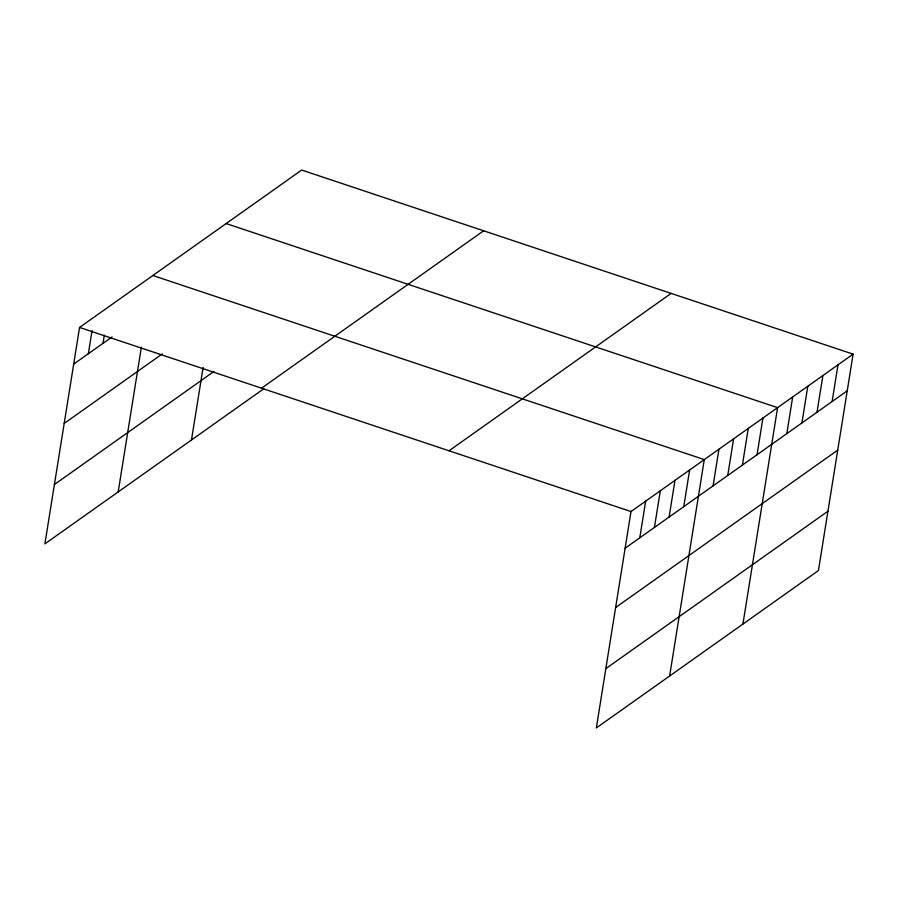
<?xml version="1.0" encoding="UTF-8"?>
<svg xmlns="http://www.w3.org/2000/svg" width="898" height="898" viewBox="0 0 898 898"><rect width="100%" height="100%" fill="white"/><g stroke="black" fill="none" stroke-linecap="round" stroke-linejoin="round"><path stroke-width="1.35" d="M853.1 354.138L631.002 511.534L596.339 727.952L818.437 570.556L853.1 354.138L301.661 170.048L79.563 327.444L44.9 543.862L263.765 388.767M88.352 353.722L92.045 330.632M103.012 343.339L104.314 335.19M118.188 491.924L141.368 347.223M191.487 439.986L203.116 367.383M639.78 537.812L645.662 501.14M654.44 527.429L660.322 490.757M669.1 517.046L674.982 480.363M683.76 506.652L689.63 469.98M669.627 676.014L704.29 459.596L152.862 275.506M713.079 485.874L718.95 449.202M727.739 475.491L733.61 438.819M742.399 465.108L748.27 428.425M757.059 454.714L762.93 418.041M742.927 624.076L777.589 407.658L226.15 223.568M786.816 433.622L792.687 396.95M801.914 422.924L807.796 386.252M817.023 412.227L822.894 375.544M832.12 401.518L838.002 364.846M73.692 364.117L112.026 336.941M64.185 423.429L162.291 353.913M54.396 484.538L213.926 371.491M261.543 388.194L483.64 230.797M449.022 450.785L671.132 293.388M625.131 548.207L847.229 390.821M615.624 607.519L837.722 450.134M605.836 668.628L827.934 511.243M79.563 327.444L631.002 511.534"/></g></svg>
